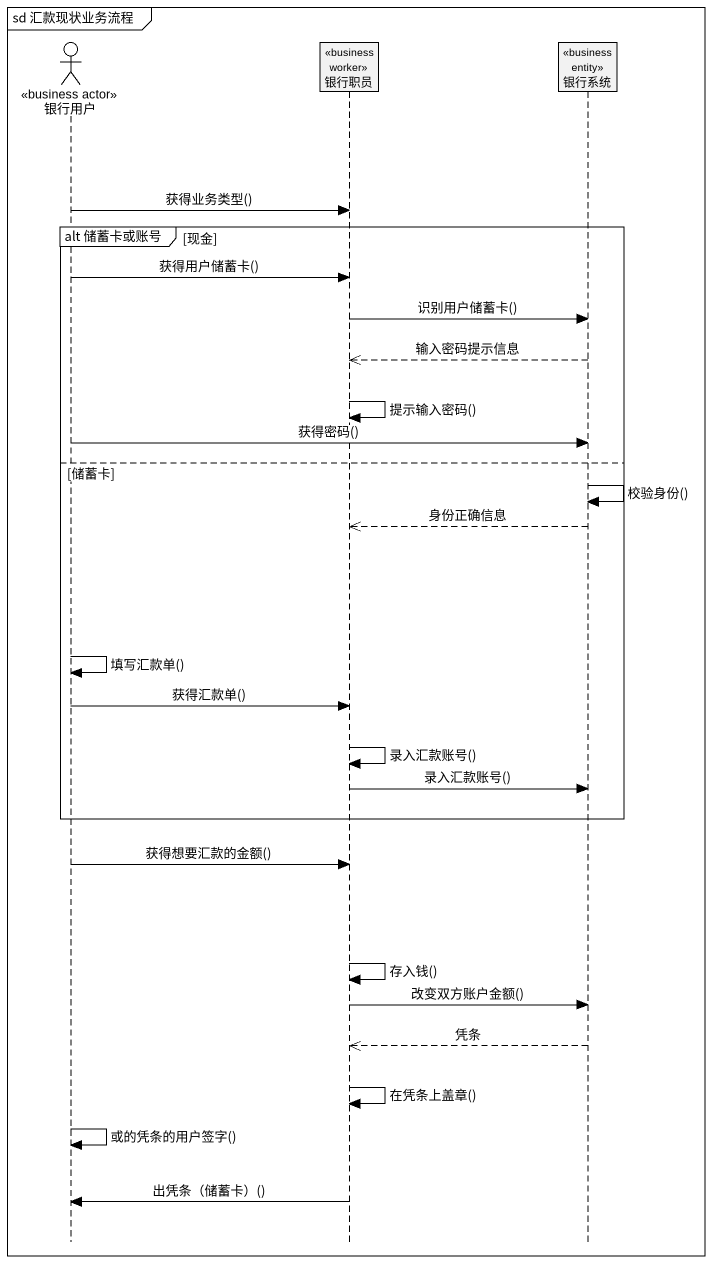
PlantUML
@startuml
mainframe sd 汇款现状业务流程
hide footbox
actor 银行用户 <<business actor>>
participant 银行职员 <<business worker>>
participant 银行系统 <<business entity>>

银行用户 -> 银行职员 : 获得业务类型()
group alt 储蓄卡或账号 [现金]
  银行用户 -> 银行职员 : 获得用户储蓄卡()
  银行职员 -> 银行系统 : 识别用户储蓄卡()
  银行系统 -->> 银行职员 : 输入密码提示信息
  银行职员 -> 银行职员 : 提示输入密码()
  银行用户 -> 银行系统 : 获得密码()
else 储蓄卡
  银行系统 -> 银行系统 : 校验身份()
  银行系统 -->> 银行职员 : 身份正确信息
  银行用户 -> 银行用户 : 填写汇款单()
  银行用户 -> 银行职员 : 获得汇款单()
  银行职员 -> 银行职员 : 录入汇款账号()
  银行职员 -> 银行系统 : 录入汇款账号()
end
银行用户 -> 银行职员 : 获得想要汇款的金额()
银行职员 -> 银行职员 : 存入钱()
银行职员 -> 银行系统 : 改变双方账户金额()
银行系统 -->> 银行职员 : 凭条
银行职员 -> 银行职员 : 在凭条上盖章()
银行用户 -> 银行用户 : 或的凭条的用户签字()
银行职员 -> 银行用户 : 出凭条（储蓄卡）()
@enduml
